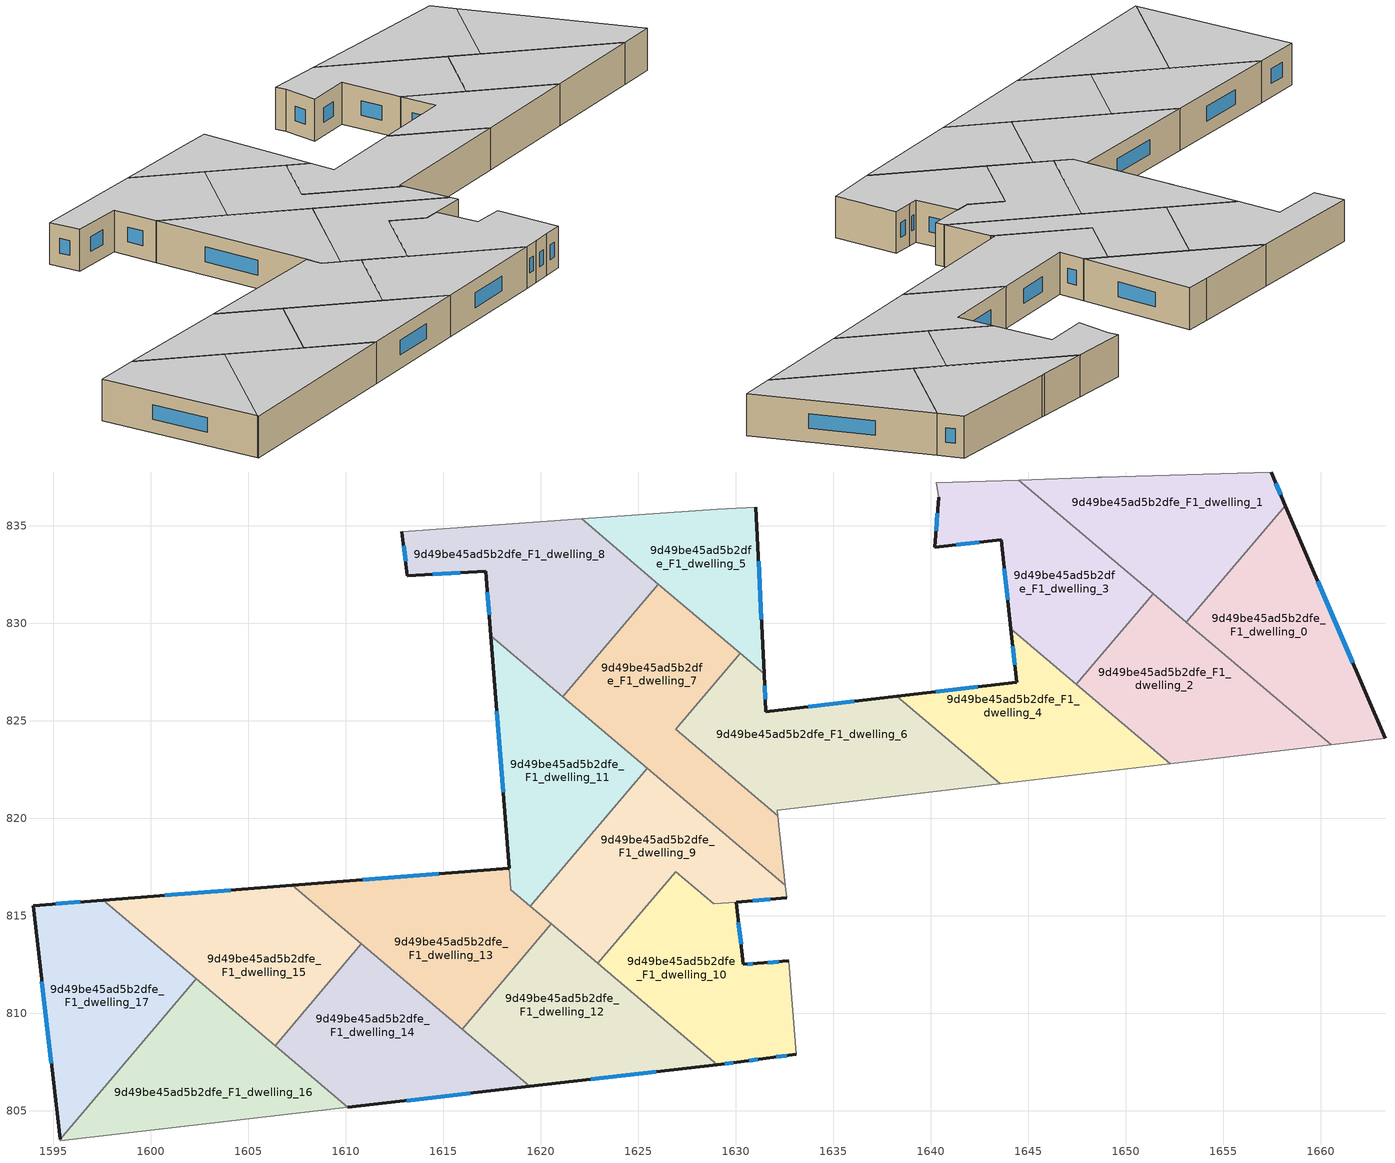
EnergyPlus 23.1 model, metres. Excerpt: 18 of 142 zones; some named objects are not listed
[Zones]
9d49be45ad5b2dfe_F1_dwelling_0
 floor to 9d49be45ad5b2dfe_F0_dwelling_0 (EU_floor_Construction): 1658.18,836.04 1663.29,824.1 1660.53,823.78 1653.11,830.06 z3
 wall outside (EU_wall_Construction): 1663.29,824.1 1658.18,836.04 z3:6
 wall to 9d49be45ad5b2dfe_F1_dwelling_1 (EU_wall_Construction): 1658.18,836.04 1653.11,830.06 z3:6
 wall adiabatic (EU_wall_Construction): 1660.53,823.78 1663.29,824.1 z3:6
 wall to 9d49be45ad5b2dfe_F1_dwelling_2 (EU_wall_Construction): 1653.11,830.06 1660.53,823.78 z3:6
 window (EU_Window_Construction): 1661.63,827.99 1659.84,832.16 z3.98:5.02
 ceiling to 9d49be45ad5b2dfe_F2_dwelling_0 (EU_floor_Construction): 1663.29,824.1 1658.18,836.04 1653.11,830.06 1660.53,823.78 z6
9d49be45ad5b2dfe_F1_dwelling_1
 floor to 9d49be45ad5b2dfe_F0_dwelling_1 (EU_floor_Construction): 1657.45,837.75 1658.18,836.04 1653.11,830.06 1644.51,837.35 1648.53,837.48 1648.76,837.49 z3
 wall outside (EU_wall_Construction): 1658.18,836.04 1657.45,837.75 z3:6
 wall adiabatic (EU_wall_Construction): 1657.45,837.75 1648.76,837.49 1648.53,837.48 1644.51,837.35 z3:6
 wall to 9d49be45ad5b2dfe_F1_dwelling_3 (EU_wall_Construction): 1644.51,837.35 1651.4,831.51 z3:6
 wall to 9d49be45ad5b2dfe_F1_dwelling_2 (EU_wall_Construction): 1651.4,831.51 1653.11,830.06 z3:6
 window (EU_Window_Construction): 1657.94,836.6 1657.69,837.2 z3.98:5.02
 ceiling to 9d49be45ad5b2dfe_F2_dwelling_1 (EU_floor_Construction): 1653.11,830.06 1658.18,836.04 1657.45,837.75 1648.76,837.49 1648.53,837.48 1644.51,837.35 z6
9d49be45ad5b2dfe_F1_dwelling_10
 floor to 9d49be45ad5b2dfe_F0_dwelling_10 (EU_floor_Construction): 1630.01,815.71 1630.39,812.51 1631.11,812.57 1632.71,812.69 1633.11,807.91 1631.56,807.7 1630.25,807.52 1629.05,807.38 1622.92,812.57 1626.91,817.28 1628.87,815.62 z3
 wall outside (EU_wall_Construction): 1632.71,812.69 1631.11,812.57 1630.39,812.51 1630.01,815.71 / 1629.05,807.38 1630.25,807.52 1631.56,807.7 1633.11,807.91 z3:6
 wall adiabatic (EU_wall_Construction): 1633.11,807.91 1632.71,812.69 z3:6
 wall to 9d49be45ad5b2dfe_F1_dwelling_9 (EU_wall_Construction): 1630.01,815.71 1628.87,815.62 / 1628.86,815.62 1626.91,817.28 1622.92,812.57 z3:6
 wall to 9d49be45ad5b2dfe_F1_dwelling_12 (EU_wall_Construction): 1622.92,812.57 1629.05,807.38 z3:6
 window (EU_Window_Construction): 1632.19,812.65 1631.63,812.61 / 1632.07,807.77 1632.61,807.84 / 1630.68,807.58 1631.14,807.64 / 1629.44,807.43 1629.86,807.48 / 1630.27,813.55 1630.14,814.67 / 1630.88,812.55 1630.63,812.53 z3.98:5.02
 ceiling to 9d49be45ad5b2dfe_F2_dwelling_10 (EU_floor_Construction): 1633.11,807.91 1632.71,812.69 1631.11,812.57 1630.39,812.51 1630.01,815.71 1628.87,815.62 1626.91,817.28 1622.92,812.57 1629.05,807.38 1630.25,807.52 1631.56,807.7 z6
9d49be45ad5b2dfe_F1_dwelling_11
 floor to 9d49be45ad5b2dfe_F0_dwelling_11 (EU_floor_Construction): 1625.46,822.58 1619.46,815.5 1618.47,816.34 1617.44,829.37 z3
 wall outside (EU_wall_Construction): 1617.44,829.37 1618.38,817.46 z3:6
 wall to 9d49be45ad5b2dfe_F1_dwelling_9 (EU_wall_Construction): 1619.46,815.5 1625.46,822.58 z3:6
 wall to 9d49be45ad5b2dfe_F1_dwelling_7 (EU_wall_Construction): 1625.46,822.58 1621.14,826.24 z3:6
 wall to 9d49be45ad5b2dfe_F1_dwelling_13 (EU_wall_Construction): 1618.38,817.45 1618.47,816.34 1619.46,815.5 z3:6
 wall to 9d49be45ad5b2dfe_F1_dwelling_8 (EU_wall_Construction): 1621.14,826.24 1617.44,829.37 z3:6
 window (EU_Window_Construction): 1617.75,825.5 1618.08,821.33 z3.98:5.02
 ceiling to 9d49be45ad5b2dfe_F2_dwelling_11 (EU_floor_Construction): 1619.46,815.5 1625.46,822.58 1617.44,829.37 1618.47,816.34 z6
9d49be45ad5b2dfe_F1_dwelling_12
 floor to 9d49be45ad5b2dfe_F0_dwelling_12 (EU_floor_Construction): 1629.05,807.38 1619.43,806.27 1615.97,809.2 1620.54,814.59 z3
 wall outside (EU_wall_Construction): 1619.43,806.27 1629.05,807.38 z3:6
 wall to 9d49be45ad5b2dfe_F1_dwelling_13 (EU_wall_Construction): 1620.54,814.59 1615.97,809.2 z3:6
 wall to 9d49be45ad5b2dfe_F1_dwelling_14 (EU_wall_Construction): 1615.97,809.2 1619.43,806.27 z3:6
 wall to 9d49be45ad5b2dfe_F1_dwelling_9 (EU_wall_Construction): 1622.92,812.57 1620.54,814.59 z3:6
 window (EU_Window_Construction): 1622.56,806.63 1625.92,807.02 z3.98:5.02
 ceiling to 9d49be45ad5b2dfe_F2_dwelling_12 (EU_floor_Construction): 1629.05,807.38 1620.54,814.59 1615.97,809.2 1619.43,806.27 z6
9d49be45ad5b2dfe_F1_dwelling_13
 floor to 9d49be45ad5b2dfe_F0_dwelling_13 (EU_floor_Construction): 1618.38,817.45 1618.47,816.34 1620.54,814.59 1615.97,809.2 1607.26,816.57 z3
 wall outside (EU_wall_Construction): 1618.38,817.45 1607.26,816.57 z3:6
 wall to 9d49be45ad5b2dfe_F1_dwelling_15 (EU_wall_Construction): 1607.26,816.57 1610.81,813.57 z3:6
 wall to 9d49be45ad5b2dfe_F1_dwelling_14 (EU_wall_Construction): 1610.81,813.57 1615.97,809.2 z3:6
 wall to 9d49be45ad5b2dfe_F1_dwelling_9 (EU_wall_Construction): 1620.54,814.59 1619.46,815.5 z3:6
 window (EU_Window_Construction): 1614.77,817.17 1610.88,816.86 z3.98:5.02
 ceiling to 9d49be45ad5b2dfe_F2_dwelling_13 (EU_floor_Construction): 1615.97,809.2 1620.54,814.59 1618.47,816.34 1618.38,817.45 1607.26,816.57 z6
9d49be45ad5b2dfe_F1_dwelling_14
 floor to 9d49be45ad5b2dfe_F0_dwelling_14 (EU_floor_Construction): 1619.43,806.27 1610.1,805.18 1606.38,808.34 1610.81,813.57 z3
 wall outside (EU_wall_Construction): 1610.1,805.18 1619.43,806.27 z3:6
 wall to 9d49be45ad5b2dfe_F1_dwelling_15 (EU_wall_Construction): 1610.81,813.57 1606.38,808.34 z3:6
 wall to 9d49be45ad5b2dfe_F1_dwelling_16 (EU_wall_Construction): 1606.38,808.34 1610.1,805.18 z3:6
 window (EU_Window_Construction): 1613.14,805.54 1616.4,805.91 z3.98:5.02
 ceiling to 9d49be45ad5b2dfe_F2_dwelling_14 (EU_floor_Construction): 1619.43,806.27 1610.81,813.57 1606.38,808.34 1610.1,805.18 z6
9d49be45ad5b2dfe_F1_dwelling_15
 floor to 9d49be45ad5b2dfe_F0_dwelling_15 (EU_floor_Construction): 1610.81,813.57 1606.38,808.34 1597.57,815.81 1607.26,816.57 z3
 wall outside (EU_wall_Construction): 1607.26,816.57 1597.57,815.81 z3:6
 wall to 9d49be45ad5b2dfe_F1_dwelling_17 (EU_wall_Construction): 1597.57,815.81 1602.33,811.77 z3:6
 wall to 9d49be45ad5b2dfe_F1_dwelling_16 (EU_wall_Construction): 1602.33,811.77 1606.37,808.34 z3:6
 window (EU_Window_Construction): 1604.11,816.32 1600.72,816.06 z3.98:5.02
 ceiling to 9d49be45ad5b2dfe_F2_dwelling_15 (EU_floor_Construction): 1606.38,808.34 1610.81,813.57 1607.26,816.57 1597.57,815.81 z6
9d49be45ad5b2dfe_F1_dwelling_16
 floor to 9d49be45ad5b2dfe_F0_dwelling_16 (EU_floor_Construction): 1610.1,805.18 1595.36,803.47 1595.35,803.54 1602.33,811.77 z3
 wall adiabatic (EU_wall_Construction): 1595.35,803.54 1595.36,803.47 1610.1,805.18 z3:6
 wall to 9d49be45ad5b2dfe_F1_dwelling_17 (EU_wall_Construction): 1602.33,811.77 1595.35,803.54 z3:6
 ceiling to 9d49be45ad5b2dfe_F2_dwelling_16 (EU_floor_Construction): 1610.1,805.18 1602.33,811.77 1595.35,803.54 1595.36,803.47 z6
9d49be45ad5b2dfe_F1_dwelling_17
 floor to 9d49be45ad5b2dfe_F0_dwelling_17 (EU_floor_Construction): 1602.33,811.77 1595.35,803.54 1593.96,815.52 1597.57,815.81 z3
 wall outside (EU_wall_Construction): 1597.57,815.81 1593.96,815.52 1595.35,803.54 z3:6
 window (EU_Window_Construction): 1594.42,811.63 1594.9,807.44 / 1596.4,815.72 1595.14,815.62 z3.98:5.02
 ceiling to 9d49be45ad5b2dfe_F2_dwelling_17 (EU_floor_Construction): 1595.35,803.54 1602.33,811.77 1597.57,815.81 1593.96,815.52 z6
9d49be45ad5b2dfe_F1_dwelling_2
 floor to 9d49be45ad5b2dfe_F0_dwelling_2 (EU_floor_Construction): 1660.53,823.78 1652.28,822.8 1647.47,826.88 1651.4,831.51 z3
 wall to 9d49be45ad5b2dfe_F1_dwelling_3 (EU_wall_Construction): 1651.4,831.51 1647.47,826.88 z3:6
 wall adiabatic (EU_wall_Construction): 1652.28,822.8 1660.53,823.78 z3:6
 wall to 9d49be45ad5b2dfe_F1_dwelling_4 (EU_wall_Construction): 1647.47,826.88 1652.28,822.8 z3:6
 ceiling to 9d49be45ad5b2dfe_F2_dwelling_2 (EU_floor_Construction): 1660.53,823.78 1651.4,831.51 1647.47,826.88 1652.28,822.8 z6
9d49be45ad5b2dfe_F1_dwelling_3
 floor to 9d49be45ad5b2dfe_F0_dwelling_3 (EU_floor_Construction): 1651.4,831.51 1647.47,826.88 1644.1,829.74 1643.6,834.28 1640.2,833.9 1640.4,836.48 1640.28,837.21 1644.51,837.35 z3
 wall outside (EU_wall_Construction): 1640.4,836.48 1640.2,833.9 1643.6,834.28 1644.1,829.74 z3:6
 wall adiabatic (EU_wall_Construction): 1644.51,837.35 1640.28,837.21 1640.4,836.48 z3:6
 wall to 9d49be45ad5b2dfe_F1_dwelling_4 (EU_wall_Construction): 1644.1,829.74 1647.47,826.88 z3:6
 window (EU_Window_Construction): 1643.76,832.8 1643.94,831.21 / 1641.31,834.02 1642.5,834.16 / 1640.34,835.64 1640.27,834.74 z3.98:5.02
 ceiling to 9d49be45ad5b2dfe_F2_dwelling_3 (EU_floor_Construction): 1647.47,826.88 1651.4,831.51 1644.51,837.35 1640.28,837.21 1640.4,836.48 1640.2,833.9 1643.6,834.28 1644.1,829.74 z6
9d49be45ad5b2dfe_F1_dwelling_4
 floor to 9d49be45ad5b2dfe_F0_dwelling_4 (EU_floor_Construction): 1652.28,822.8 1643.56,821.78 1638.26,826.27 1644.4,826.98 1644.1,829.74 z3
 wall outside (EU_wall_Construction): 1644.1,829.74 1644.4,826.98 1638.26,826.27 z3:6
 wall adiabatic (EU_wall_Construction): 1643.56,821.78 1652.28,822.8 z3:6
 wall to 9d49be45ad5b2dfe_F1_dwelling_6 (EU_wall_Construction): 1638.26,826.27 1643.56,821.78 z3:6
 window (EU_Window_Construction): 1642.41,826.75 1640.26,826.5 / 1644.2,828.84 1644.3,827.88 z3.98:5.02
 ceiling to 9d49be45ad5b2dfe_F2_dwelling_4 (EU_floor_Construction): 1652.28,822.8 1644.1,829.74 1644.4,826.98 1638.26,826.27 1643.56,821.78 z6
9d49be45ad5b2dfe_F1_dwelling_5
 floor to 9d49be45ad5b2dfe_F0_dwelling_5 (EU_floor_Construction): 1631.03,835.96 1631.45,827.43 1622.09,835.36 1629.06,835.84 z3
 wall outside (EU_wall_Construction): 1631.45,827.43 1631.03,835.96 z3:6
 wall adiabatic (EU_wall_Construction): 1631.03,835.96 1629.06,835.84 1622.09,835.36 z3:6
 wall to 9d49be45ad5b2dfe_F1_dwelling_7 (EU_wall_Construction): 1626.03,832.02 1630.22,828.47 z3:6
 wall to 9d49be45ad5b2dfe_F1_dwelling_6 (EU_wall_Construction): 1630.22,828.47 1631.45,827.43 z3:6
 wall to 9d49be45ad5b2dfe_F1_dwelling_8 (EU_wall_Construction): 1622.09,835.36 1626.03,832.02 z3:6
 window (EU_Window_Construction): 1631.31,830.2 1631.17,833.19 z3.98:5.02
 ceiling to 9d49be45ad5b2dfe_F2_dwelling_5 (EU_floor_Construction): 1631.45,827.43 1631.03,835.96 1629.06,835.84 1622.09,835.36 z6
9d49be45ad5b2dfe_F1_dwelling_6
 floor to 9d49be45ad5b2dfe_F0_dwelling_6 (EU_floor_Construction): 1638.26,826.27 1643.56,821.78 1632.12,820.43 1632.15,820.15 1626.92,824.58 1630.22,828.47 1631.45,827.43 1631.54,825.48 z3
 wall outside (EU_wall_Construction): 1638.26,826.27 1631.54,825.48 1631.45,827.43 z3:6
 wall to 9d49be45ad5b2dfe_F1_dwelling_7 (EU_wall_Construction): 1630.22,828.47 1626.92,824.58 1632.15,820.15 z3:6
 wall adiabatic (EU_wall_Construction): 1632.15,820.15 1632.12,820.43 1643.56,821.78 z3:6
 window (EU_Window_Construction): 1631.51,826.11 1631.48,826.79 / 1636.08,826.01 1633.73,825.74 z3.98:5.02
 ceiling to 9d49be45ad5b2dfe_F2_dwelling_6 (EU_floor_Construction): 1643.56,821.78 1638.26,826.27 1631.54,825.48 1631.45,827.43 1630.22,828.47 1626.92,824.58 1632.15,820.15 1632.12,820.43 z6
9d49be45ad5b2dfe_F1_dwelling_7
 floor to 9d49be45ad5b2dfe_F0_dwelling_7 (EU_floor_Construction): 1630.22,828.47 1626.92,824.58 1632.15,820.15 1632.53,816.58 1621.14,826.24 1626.03,832.02 z3
 wall adiabatic (EU_wall_Construction): 1632.53,816.58 1632.15,820.15 z3:6
 wall to 9d49be45ad5b2dfe_F1_dwelling_8 (EU_wall_Construction): 1626.03,832.02 1621.14,826.24 z3:6
 wall to 9d49be45ad5b2dfe_F1_dwelling_9 (EU_wall_Construction): 1625.46,822.58 1632.53,816.58 z3:6
 ceiling to 9d49be45ad5b2dfe_F2_dwelling_7 (EU_floor_Construction): 1632.53,816.58 1632.15,820.15 1626.92,824.58 1630.22,828.47 1626.03,832.02 1621.14,826.24 z6
9d49be45ad5b2dfe_F1_dwelling_8
 floor to 9d49be45ad5b2dfe_F0_dwelling_8 (EU_floor_Construction): 1626.03,832.02 1621.14,826.24 1617.44,829.37 1617.18,832.68 1613.16,832.44 1612.88,834.71 1622.09,835.36 z3
 wall outside (EU_wall_Construction): 1612.88,834.71 1613.16,832.44 1617.18,832.68 1617.44,829.37 z3:6
 wall adiabatic (EU_wall_Construction): 1622.09,835.36 1612.88,834.71 z3:6
 window (EU_Window_Construction): 1617.27,831.61 1617.36,830.45 / 1614.47,832.52 1615.88,832.6 / 1612.97,833.97 1613.07,833.18 z3.98:5.02
 ceiling to 9d49be45ad5b2dfe_F2_dwelling_8 (EU_floor_Construction): 1621.14,826.24 1626.03,832.02 1622.09,835.36 1612.88,834.71 1613.16,832.44 1617.18,832.68 1617.44,829.37 z6
9d49be45ad5b2dfe_F1_dwelling_9
 floor to 9d49be45ad5b2dfe_F0_dwelling_9 (EU_floor_Construction): 1632.53,816.58 1632.6,815.92 1628.87,815.62 1626.91,817.28 1622.92,812.57 1619.46,815.5 1625.46,822.58 z3
 wall outside (EU_wall_Construction): 1630.02,815.71 1632.6,815.92 z3:6
 wall adiabatic (EU_wall_Construction): 1632.6,815.92 1632.53,816.58 z3:6
 window (EU_Window_Construction): 1630.86,815.78 1631.76,815.85 z3.98:5.02
 ceiling to 9d49be45ad5b2dfe_F2_dwelling_9 (EU_floor_Construction): 1632.6,815.92 1632.53,816.58 1625.46,822.58 1619.46,815.5 1622.92,812.57 1626.91,817.28 1628.87,815.62 z6
[Building]
EU S2 Campaign: North Axis=0; Terrain=City; Solar Distribution=FullExterior
[Site:Location]
Bologna: Latitude=44.5; Longitude=11.25; Time Zone=1; Elevation=37
[SizingPeriod:WeatherFileDays]
AnnualSizingPeriod: Begin Month=1; Begin Day of Month=1; End Month=12; End Day of Month=31; Day of Week for Start Day=Monday; Use Weather File Daylight Saving Period=No; Use Weather File Rain and Snow Indicators=No
[MATERIAL]
EU_InternalMass_Material: Roughness=MediumRough; Thickness=0.1; Conductivity=1; Density=1800; Specific Heat=900; Thermal Absorptance=0.9; Solar Absorptance=0.7; Visible Absorptance=0.7
[MATERIAL:NOMASS] Roughness=MediumRough; Thermal Absorptance=0.9; Solar Absorptance=0.7; Visible Absorptance=0.7
Name | Thermal Resistance
EU_wall_NoMass | 0.905828
EU_floor_NoMass | 0.67114
[WINDOWMATERIAL:SIMPLEGLAZINGSYSTEM]
EU_Window_SimpleGlazing: UFactor=4.52486; Solar Heat Gain Coefficient=0.85; Visible Transmittance=0.85
[CONSTRUCTION]
EU_wall_Construction: EU_wall_NoMass
EU_floor_Construction: EU_floor_NoMass
EU_Window_Construction: EU_Window_SimpleGlazing
EU_InternalMass_Construction: EU_InternalMass_Material
[ZONE] Type=1; Multiplier=1; Ceiling Height=autocalculate; Floor Area=autocalculate; Part of Total Floor Area=Yes
Name | Volume
9d49be45ad5b2dfe_F1_dwelling_0 | 166.42
9d49be45ad5b2dfe_F1_dwelling_1 | 166.406
9d49be45ad5b2dfe_F1_dwelling_10 | 168.581
9d49be45ad5b2dfe_F1_dwelling_11 | 164.245
9d49be45ad5b2dfe_F1_dwelling_12 | 166.401
9d49be45ad5b2dfe_F1_dwelling_13 | 168.286
9d49be45ad5b2dfe_F1_dwelling_14 | 166.407
9d49be45ad5b2dfe_F1_dwelling_15 | 166.425
9d49be45ad5b2dfe_F1_dwelling_16; 9d49be45ad5b2dfe_F1_dwelling_17 | 166.411
9d49be45ad5b2dfe_F1_dwelling_2 | 166.408
9d49be45ad5b2dfe_F1_dwelling_3 | 166.436
9d49be45ad5b2dfe_F1_dwelling_4 | 144.458
9d49be45ad5b2dfe_F1_dwelling_5 | 115.017
9d49be45ad5b2dfe_F1_dwelling_6 | 203.076
9d49be45ad5b2dfe_F1_dwelling_7 | 185.073
9d49be45ad5b2dfe_F1_dwelling_8 | 185.024
9d49be45ad5b2dfe_F1_dwelling_9 | 164.002
[INTERNALMASS] Construction=EU_InternalMass_Construction
Name | Zone or ZoneList | Surface Area
9d49be45ad5b2dfe_F1_dwelling_0_EU_InternalMass | 9d49be45ad5b2dfe_F1_dwelling_0 | 55.4743
9d49be45ad5b2dfe_F1_dwelling_1_EU_InternalMass | 9d49be45ad5b2dfe_F1_dwelling_1 | 55.4686
9d49be45ad5b2dfe_F1_dwelling_2_EU_InternalMass | 9d49be45ad5b2dfe_F1_dwelling_2 | 55.4699
9d49be45ad5b2dfe_F1_dwelling_3_EU_InternalMass | 9d49be45ad5b2dfe_F1_dwelling_3 | 55.4782
9d49be45ad5b2dfe_F1_dwelling_4_EU_InternalMass | 9d49be45ad5b2dfe_F1_dwelling_4 | 48.1524
9d49be45ad5b2dfe_F1_dwelling_5_EU_InternalMass | 9d49be45ad5b2dfe_F1_dwelling_5 | 38.3375
9d49be45ad5b2dfe_F1_dwelling_6_EU_InternalMass | 9d49be45ad5b2dfe_F1_dwelling_6 | 67.6956
9d49be45ad5b2dfe_F1_dwelling_7_EU_InternalMass | 9d49be45ad5b2dfe_F1_dwelling_7 | 61.6908
9d49be45ad5b2dfe_F1_dwelling_8_EU_InternalMass | 9d49be45ad5b2dfe_F1_dwelling_8 | 61.6752
9d49be45ad5b2dfe_F1_dwelling_9_EU_InternalMass | 9d49be45ad5b2dfe_F1_dwelling_9 | 54.6684
9d49be45ad5b2dfe_F1_dwelling_10_EU_InternalMass | 9d49be45ad5b2dfe_F1_dwelling_10 | 56.195
9d49be45ad5b2dfe_F1_dwelling_11_EU_InternalMass | 9d49be45ad5b2dfe_F1_dwelling_11 | 54.7399
9d49be45ad5b2dfe_F1_dwelling_12_EU_InternalMass | 9d49be45ad5b2dfe_F1_dwelling_12 | 55.4696
9d49be45ad5b2dfe_F1_dwelling_13_EU_InternalMass | 9d49be45ad5b2dfe_F1_dwelling_13 | 56.0965
9d49be45ad5b2dfe_F1_dwelling_14_EU_InternalMass | 9d49be45ad5b2dfe_F1_dwelling_14 | 55.4686
9d49be45ad5b2dfe_F1_dwelling_15_EU_InternalMass | 9d49be45ad5b2dfe_F1_dwelling_15 | 55.4745
9d49be45ad5b2dfe_F1_dwelling_16_EU_InternalMass | 9d49be45ad5b2dfe_F1_dwelling_16 | 55.4749
9d49be45ad5b2dfe_F1_dwelling_17_EU_InternalMass | 9d49be45ad5b2dfe_F1_dwelling_17 | 55.4727
[OTHEREQUIPMENT] Fuel Type=Electricity; Design Level Calculation Method=Watts/Area; Power per Zone Floor Area=1; Fraction Latent=0; Fraction Radiant=0; Fraction Lost=0; Carbon Dioxide Generation Rate=0; EndUse Subcategory=EU_Step8_InternalGains
Name | Zone or ZoneList or Space or SpaceList | Schedule
EU_Step8_InternalGain_9d49be45ad5b2dfe_F1_dwelling_0_f000 | 9d49be45ad5b2dfe_F1_dwelling_0 | EU_Step8_GainSchedule_9d49be45ad5b2dfe_F1_dwelling_0_f000
EU_Step8_InternalGain_9d49be45ad5b2dfe_F1_dwelling_1_f000 | 9d49be45ad5b2dfe_F1_dwelling_1 | EU_Step8_GainSchedule_9d49be45ad5b2dfe_F1_dwelling_1_f000
EU_Step8_InternalGain_9d49be45ad5b2dfe_F1_dwelling_2_f000 | 9d49be45ad5b2dfe_F1_dwelling_2 | EU_Step8_GainSchedule_9d49be45ad5b2dfe_F1_dwelling_2_f000
EU_Step8_InternalGain_9d49be45ad5b2dfe_F1_dwelling_3_f000 | 9d49be45ad5b2dfe_F1_dwelling_3 | EU_Step8_GainSchedule_9d49be45ad5b2dfe_F1_dwelling_3_f000
EU_Step8_InternalGain_9d49be45ad5b2dfe_F1_dwelling_4_f000 | 9d49be45ad5b2dfe_F1_dwelling_4 | EU_Step8_GainSchedule_9d49be45ad5b2dfe_F1_dwelling_4_f000
EU_Step8_InternalGain_9d49be45ad5b2dfe_F1_dwelling_5_f000 | 9d49be45ad5b2dfe_F1_dwelling_5 | EU_Step8_GainSchedule_9d49be45ad5b2dfe_F1_dwelling_5_f000
EU_Step8_InternalGain_9d49be45ad5b2dfe_F1_dwelling_6_f000 | 9d49be45ad5b2dfe_F1_dwelling_6 | EU_Step8_GainSchedule_9d49be45ad5b2dfe_F1_dwelling_6_f000
EU_Step8_InternalGain_9d49be45ad5b2dfe_F1_dwelling_7_f000 | 9d49be45ad5b2dfe_F1_dwelling_7 | EU_Step8_GainSchedule_9d49be45ad5b2dfe_F1_dwelling_7_f000
EU_Step8_InternalGain_9d49be45ad5b2dfe_F1_dwelling_8_f000 | 9d49be45ad5b2dfe_F1_dwelling_8 | EU_Step8_GainSchedule_9d49be45ad5b2dfe_F1_dwelling_8_f000
EU_Step8_InternalGain_9d49be45ad5b2dfe_F1_dwelling_9_f000 | 9d49be45ad5b2dfe_F1_dwelling_9 | EU_Step8_GainSchedule_9d49be45ad5b2dfe_F1_dwelling_9_f000
EU_Step8_InternalGain_9d49be45ad5b2dfe_F1_dwelling_10_f000 | 9d49be45ad5b2dfe_F1_dwelling_10 | EU_Step8_GainSchedule_9d49be45ad5b2dfe_F1_dwelling_10_f000
EU_Step8_InternalGain_9d49be45ad5b2dfe_F1_dwelling_11_f000 | 9d49be45ad5b2dfe_F1_dwelling_11 | EU_Step8_GainSchedule_9d49be45ad5b2dfe_F1_dwelling_11_f000
EU_Step8_InternalGain_9d49be45ad5b2dfe_F1_dwelling_12_f000 | 9d49be45ad5b2dfe_F1_dwelling_12 | EU_Step8_GainSchedule_9d49be45ad5b2dfe_F1_dwelling_12_f000
EU_Step8_InternalGain_9d49be45ad5b2dfe_F1_dwelling_13_f000 | 9d49be45ad5b2dfe_F1_dwelling_13 | EU_Step8_GainSchedule_9d49be45ad5b2dfe_F1_dwelling_13_f000
EU_Step8_InternalGain_9d49be45ad5b2dfe_F1_dwelling_14_f000 | 9d49be45ad5b2dfe_F1_dwelling_14 | EU_Step8_GainSchedule_9d49be45ad5b2dfe_F1_dwelling_14_f000
EU_Step8_InternalGain_9d49be45ad5b2dfe_F1_dwelling_15_f000 | 9d49be45ad5b2dfe_F1_dwelling_15 | EU_Step8_GainSchedule_9d49be45ad5b2dfe_F1_dwelling_15_f000
EU_Step8_InternalGain_9d49be45ad5b2dfe_F1_dwelling_16_f000 | 9d49be45ad5b2dfe_F1_dwelling_16 | EU_Step8_GainSchedule_9d49be45ad5b2dfe_F1_dwelling_16_f000
EU_Step8_InternalGain_9d49be45ad5b2dfe_F1_dwelling_17_f000 | 9d49be45ad5b2dfe_F1_dwelling_17 | EU_Step8_GainSchedule_9d49be45ad5b2dfe_F1_dwelling_17_f000
[ZONEVENTILATION:DESIGNFLOWRATE] Schedule=EU_AlwaysOn; Design Flow Rate Calculation Method=AirChanges/Hour; Air Changes per Hour=0.73129; Ventilation Type=Natural; Fan Pressure Rise=0; Fan Total Efficiency=1; Constant Term Coefficient=1; Temperature Term Coefficient=0; Velocity Term Coefficient=0; Velocity Squared Term Coefficient=0; Minimum Indoor Temperature=-100; Maximum Indoor Temperature=100; Delta Temperature=-100; Minimum Outdoor Temperature=-100; Maximum Outdoor Temperature=100; Maximum Wind Speed=40
Name | Zone or ZoneList or Space or SpaceList
EU_ConstantAir_9d49be45ad5b2dfe_F1_dwelling_0 | 9d49be45ad5b2dfe_F1_dwelling_0
EU_ConstantAir_9d49be45ad5b2dfe_F1_dwelling_1 | 9d49be45ad5b2dfe_F1_dwelling_1
EU_ConstantAir_9d49be45ad5b2dfe_F1_dwelling_2 | 9d49be45ad5b2dfe_F1_dwelling_2
EU_ConstantAir_9d49be45ad5b2dfe_F1_dwelling_3 | 9d49be45ad5b2dfe_F1_dwelling_3
EU_ConstantAir_9d49be45ad5b2dfe_F1_dwelling_4 | 9d49be45ad5b2dfe_F1_dwelling_4
EU_ConstantAir_9d49be45ad5b2dfe_F1_dwelling_5 | 9d49be45ad5b2dfe_F1_dwelling_5
EU_ConstantAir_9d49be45ad5b2dfe_F1_dwelling_6 | 9d49be45ad5b2dfe_F1_dwelling_6
EU_ConstantAir_9d49be45ad5b2dfe_F1_dwelling_7 | 9d49be45ad5b2dfe_F1_dwelling_7
EU_ConstantAir_9d49be45ad5b2dfe_F1_dwelling_8 | 9d49be45ad5b2dfe_F1_dwelling_8
EU_ConstantAir_9d49be45ad5b2dfe_F1_dwelling_9 | 9d49be45ad5b2dfe_F1_dwelling_9
EU_ConstantAir_9d49be45ad5b2dfe_F1_dwelling_10 | 9d49be45ad5b2dfe_F1_dwelling_10
EU_ConstantAir_9d49be45ad5b2dfe_F1_dwelling_11 | 9d49be45ad5b2dfe_F1_dwelling_11
EU_ConstantAir_9d49be45ad5b2dfe_F1_dwelling_12 | 9d49be45ad5b2dfe_F1_dwelling_12
EU_ConstantAir_9d49be45ad5b2dfe_F1_dwelling_13 | 9d49be45ad5b2dfe_F1_dwelling_13
EU_ConstantAir_9d49be45ad5b2dfe_F1_dwelling_14 | 9d49be45ad5b2dfe_F1_dwelling_14
EU_ConstantAir_9d49be45ad5b2dfe_F1_dwelling_15 | 9d49be45ad5b2dfe_F1_dwelling_15
EU_ConstantAir_9d49be45ad5b2dfe_F1_dwelling_16 | 9d49be45ad5b2dfe_F1_dwelling_16
EU_ConstantAir_9d49be45ad5b2dfe_F1_dwelling_17 | 9d49be45ad5b2dfe_F1_dwelling_17
[HVACTEMPLATE:ZONE:IDEALLOADSAIRSYSTEM] System Availability Schedule=EU_AlwaysOn; Maximum Heating Supply Air Temperature=50; Minimum Cooling Supply Air Temperature=13; Maximum Heating Supply Air Humidity Ratio=0.0156; Minimum Cooling Supply Air Humidity Ratio=0.0077; Heating Limit=NoLimit; Cooling Limit=NoLimit; Heating Availability Schedule=EU_AlwaysOn; Cooling Availability Schedule=EU_CoolingOff; Dehumidification Control Type=ConstantSensibleHeatRatio; Cooling Sensible Heat Ratio=0.7; Dehumidification Setpoint=60; Humidification Control Type=None; Humidification Setpoint=30; Outdoor Air Method=None; Outdoor Air Flow Rate per Person=0.00944; Outdoor Air Flow Rate per Zone Floor Area=0; Outdoor Air Flow Rate per Zone=0; Demand Controlled Ventilation Type=None; Outdoor Air Economizer Type=NoEconomizer; Heat Recovery Type=None; Sensible Heat Recovery Effectiveness=0.7; Latent Heat Recovery Effectiveness=0.65
Name | Template Thermostat
9d49be45ad5b2dfe_F1_dwelling_0 | EU_HeatOnly_9d49be45ad5b2dfe_F1_dwelling_0
9d49be45ad5b2dfe_F1_dwelling_1 | EU_HeatOnly_9d49be45ad5b2dfe_F1_dwelling_1
9d49be45ad5b2dfe_F1_dwelling_2 | EU_HeatOnly_9d49be45ad5b2dfe_F1_dwelling_2
9d49be45ad5b2dfe_F1_dwelling_3 | EU_HeatOnly_9d49be45ad5b2dfe_F1_dwelling_3
9d49be45ad5b2dfe_F1_dwelling_4 | EU_HeatOnly_9d49be45ad5b2dfe_F1_dwelling_4
9d49be45ad5b2dfe_F1_dwelling_5 | EU_HeatOnly_9d49be45ad5b2dfe_F1_dwelling_5
9d49be45ad5b2dfe_F1_dwelling_6 | EU_HeatOnly_9d49be45ad5b2dfe_F1_dwelling_6
9d49be45ad5b2dfe_F1_dwelling_7 | EU_HeatOnly_9d49be45ad5b2dfe_F1_dwelling_7
9d49be45ad5b2dfe_F1_dwelling_8 | EU_HeatOnly_9d49be45ad5b2dfe_F1_dwelling_8
9d49be45ad5b2dfe_F1_dwelling_9 | EU_HeatOnly_9d49be45ad5b2dfe_F1_dwelling_9
9d49be45ad5b2dfe_F1_dwelling_10 | EU_HeatOnly_9d49be45ad5b2dfe_F1_dwelling_10
9d49be45ad5b2dfe_F1_dwelling_11 | EU_HeatOnly_9d49be45ad5b2dfe_F1_dwelling_11
9d49be45ad5b2dfe_F1_dwelling_12 | EU_HeatOnly_9d49be45ad5b2dfe_F1_dwelling_12
9d49be45ad5b2dfe_F1_dwelling_13 | EU_HeatOnly_9d49be45ad5b2dfe_F1_dwelling_13
9d49be45ad5b2dfe_F1_dwelling_14 | EU_HeatOnly_9d49be45ad5b2dfe_F1_dwelling_14
9d49be45ad5b2dfe_F1_dwelling_15 | EU_HeatOnly_9d49be45ad5b2dfe_F1_dwelling_15
9d49be45ad5b2dfe_F1_dwelling_16 | EU_HeatOnly_9d49be45ad5b2dfe_F1_dwelling_16
9d49be45ad5b2dfe_F1_dwelling_17 | EU_HeatOnly_9d49be45ad5b2dfe_F1_dwelling_17
[SIZING:ZONE] Zone Cooling Design Supply Air Temperature Input Method=SupplyAirTemperature; Zone Cooling Design Supply Air Temperature=13; Zone Heating Design Supply Air Temperature Input Method=SupplyAirTemperature; Zone Heating Design Supply Air Temperature=50; Zone Cooling Design Supply Air Humidity Ratio=0.008; Zone Heating Design Supply Air Humidity Ratio=0.008; Cooling Design Air Flow Method=DesignDay; Cooling Design Air Flow Rate=0; Cooling Minimum Air Flow per Zone Floor Area=0.000762; Cooling Minimum Air Flow=0; Cooling Minimum Air Flow Fraction=0.2; Heating Design Air Flow Method=DesignDay; Heating Design Air Flow Rate=0; Heating Maximum Air Flow per Zone Floor Area=0.002032; Heating Maximum Air Flow=0.141576; Heating Maximum Air Flow Fraction=0.3; Account for Dedicated Outdoor Air System=No; Dedicated Outdoor Air System Control Strategy=NeutralSupplyAir; Dedicated Outdoor Air Low Setpoint Temperature for Design=autosize; Dedicated Outdoor Air High Setpoint Temperature for Design=autosize; Zone Load Sizing Method=Sensible Load Only No Latent Load; Zone Latent Cooling Design Supply Air Humidity Ratio Input Method=HumidityRatioDifference; Zone Cooling Design Supply Air Humidity Ratio Difference=0.005; Zone Latent Heating Design Supply Air Humidity Ratio Input Method=HumidityRatioDifference; Zone Humidification Design Supply Air Humidity Ratio Difference=0.005
9d49be45ad5b2dfe_F1_dwelling_0; 9d49be45ad5b2dfe_F1_dwelling_1; 9d49be45ad5b2dfe_F1_dwelling_2; 9d49be45ad5b2dfe_F1_dwelling_3; 9d49be45ad5b2dfe_F1_dwelling_4; 9d49be45ad5b2dfe_F1_dwelling_5; 9d49be45ad5b2dfe_F1_dwelling_6; 9d49be45ad5b2dfe_F1_dwelling_7; 9d49be45ad5b2dfe_F1_dwelling_8; 9d49be45ad5b2dfe_F1_dwelling_9; 9d49be45ad5b2dfe_F1_dwelling_10; 9d49be45ad5b2dfe_F1_dwelling_11; 9d49be45ad5b2dfe_F1_dwelling_12; 9d49be45ad5b2dfe_F1_dwelling_13; 9d49be45ad5b2dfe_F1_dwelling_14; 9d49be45ad5b2dfe_F1_dwelling_15; 9d49be45ad5b2dfe_F1_dwelling_16; 9d49be45ad5b2dfe_F1_dwelling_17
[SCHEDULE:CONSTANT]
Name | Hourly Value
EU_AlwaysOn | 1
EU_CoolingOff | 0
[SCHEDULE:FILE] Column Number=1; Rows to Skip at Top=0; Number of Hours of Data=8760; Column Separator=Comma; Interpolate to Timestep=No; Minutes per Item=60; Adjust Schedule for Daylight Savings=Yes
Name | File
EU_Step8_GainSchedule_9d49be45ad5b2dfe_F1_dwelling_0_f000 | ../../schedules/9d49be45ad5b2dfe/9d49be45ad5b2dfe_F1_dwelling_0_f000_gain.csv
EU_Step8_GainSchedule_9d49be45ad5b2dfe_F1_dwelling_1_f000 | ../../schedules/9d49be45ad5b2dfe/9d49be45ad5b2dfe_F1_dwelling_1_f000_gain.csv
EU_Step8_GainSchedule_9d49be45ad5b2dfe_F1_dwelling_2_f000 | ../../schedules/9d49be45ad5b2dfe/9d49be45ad5b2dfe_F1_dwelling_2_f000_gain.csv
EU_Step8_GainSchedule_9d49be45ad5b2dfe_F1_dwelling_3_f000 | ../../schedules/9d49be45ad5b2dfe/9d49be45ad5b2dfe_F1_dwelling_3_f000_gain.csv
EU_Step8_GainSchedule_9d49be45ad5b2dfe_F1_dwelling_4_f000 | ../../schedules/9d49be45ad5b2dfe/9d49be45ad5b2dfe_F1_dwelling_4_f000_gain.csv
EU_Step8_GainSchedule_9d49be45ad5b2dfe_F1_dwelling_5_f000 | ../../schedules/9d49be45ad5b2dfe/9d49be45ad5b2dfe_F1_dwelling_5_f000_gain.csv
EU_Step8_GainSchedule_9d49be45ad5b2dfe_F1_dwelling_6_f000 | ../../schedules/9d49be45ad5b2dfe/9d49be45ad5b2dfe_F1_dwelling_6_f000_gain.csv
EU_Step8_GainSchedule_9d49be45ad5b2dfe_F1_dwelling_7_f000 | ../../schedules/9d49be45ad5b2dfe/9d49be45ad5b2dfe_F1_dwelling_7_f000_gain.csv
EU_Step8_GainSchedule_9d49be45ad5b2dfe_F1_dwelling_8_f000 | ../../schedules/9d49be45ad5b2dfe/9d49be45ad5b2dfe_F1_dwelling_8_f000_gain.csv
EU_Step8_GainSchedule_9d49be45ad5b2dfe_F1_dwelling_9_f000 | ../../schedules/9d49be45ad5b2dfe/9d49be45ad5b2dfe_F1_dwelling_9_f000_gain.csv
EU_Step8_GainSchedule_9d49be45ad5b2dfe_F1_dwelling_10_f000 | ../../schedules/9d49be45ad5b2dfe/9d49be45ad5b2dfe_F1_dwelling_10_f000_gain.csv
EU_Step8_GainSchedule_9d49be45ad5b2dfe_F1_dwelling_11_f000 | ../../schedules/9d49be45ad5b2dfe/9d49be45ad5b2dfe_F1_dwelling_11_f000_gain.csv
EU_Step8_GainSchedule_9d49be45ad5b2dfe_F1_dwelling_12_f000 | ../../schedules/9d49be45ad5b2dfe/9d49be45ad5b2dfe_F1_dwelling_12_f000_gain.csv
EU_Step8_GainSchedule_9d49be45ad5b2dfe_F1_dwelling_13_f000 | ../../schedules/9d49be45ad5b2dfe/9d49be45ad5b2dfe_F1_dwelling_13_f000_gain.csv
EU_Step8_GainSchedule_9d49be45ad5b2dfe_F1_dwelling_14_f000 | ../../schedules/9d49be45ad5b2dfe/9d49be45ad5b2dfe_F1_dwelling_14_f000_gain.csv
EU_Step8_GainSchedule_9d49be45ad5b2dfe_F1_dwelling_15_f000 | ../../schedules/9d49be45ad5b2dfe/9d49be45ad5b2dfe_F1_dwelling_15_f000_gain.csv
EU_Step8_GainSchedule_9d49be45ad5b2dfe_F1_dwelling_16_f000 | ../../schedules/9d49be45ad5b2dfe/9d49be45ad5b2dfe_F1_dwelling_16_f000_gain.csv
EU_Step8_GainSchedule_9d49be45ad5b2dfe_F1_dwelling_17_f000 | ../../schedules/9d49be45ad5b2dfe/9d49be45ad5b2dfe_F1_dwelling_17_f000_gain.csv
